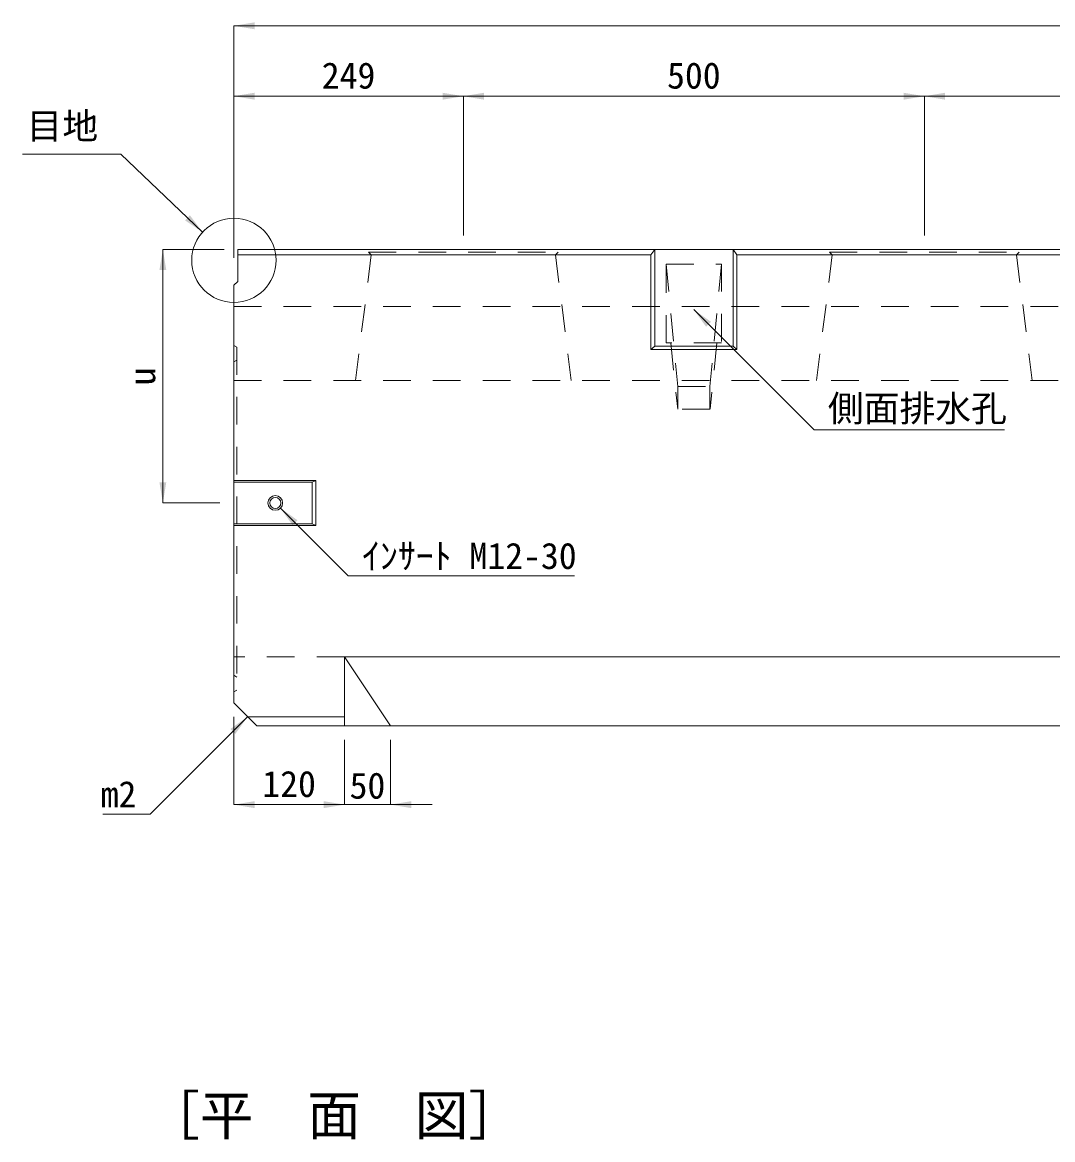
# Model space of a CAD drawing. Units: millimetres at full size. Extents: x 289 to 42849, y -1182 to 27464.
# Drawn here: x 29109 to 30226, y 21340 to 22552 of the extents above; entities that cross this region are included whole.
import ezdxf
from ezdxf.enums import TextEntityAlignment as Align

# ---------------------------------------------------------------- set-up
doc = ezdxf.new("R2010")
doc.units = ezdxf.units.MM
doc.header["$LTSCALE"] = 40
doc.linetypes.add('USER2', pattern=[1.35, 0.75, -0.6])
for name, color, linetype, lineweight in [('0_2', 7, 'Continuous', 20), ('側溝', 7, 'Continuous', 5), ('寸法引出', 7, 'Continuous', 9), ('寸法線', 7, 'Continuous', 9), ('本体', 2, 'Continuous', 9), ('ｲﾝｻｰﾄ', 3, 'USER2', 5)]:
    doc.layers.add(name, color=color, linetype=linetype, lineweight=lineweight)
doc.styles.add('ＭＳ ゴシック', font='')
doc.styles.get('ＭＳ ゴシック').set_extended_font_data('MS Gothic')

# ---------------------------------------------------------------- blocks, each defined once
blk = doc.blocks.new('filled_arrow')
at = {"color": 0, "linetype": 'Continuous', "lineweight": -2}
blk.add_solid([(7.5, 1.25), (0, 0), (7.5, -1.25)], dxfattribs=at)

msp = doc.modelspace()

# ---------------------------------------------------------------- linework, layer by layer
at = {"layer": '側溝', "color": 2, "lineweight": 20}
for p, q in [((29342.83, 22305.82), (31331.82, 22305.82)), ((29342.83, 22305.82), (29342.83, 22270.82)), ((29338.33, 22266.81), (29342.83, 22270.82)), ((29338.33, 22266.81), (29338.33, 21813.68)), ((29363.33, 21788.68), (29338.33, 21813.68)), ((29363.33, 21788.68), (31311.32, 21788.68))]:
    msp.add_line(p, q, dxfattribs=at)
at = {"layer": '側溝'}
for p, q in [((29342.83, 22299.82), (29790.83, 22299.82)), ((29883.83, 22299.82), (30790.83, 22299.82))]:
    msp.add_line(p, q, dxfattribs=at)
at = {"layer": '側溝', "linetype": 'USER2', "lineweight": 9}
for p, q in [((29487.33, 22299.77), (29470.47, 22163.68)), ((29484.51, 22302.83), (29487.33, 22299.77)), ((29484.51, 22302.83), (29690.15, 22302.83)), ((29487.33, 22299.77), (29687.33, 22299.77)), ((29690.15, 22302.83), (29687.33, 22299.77)), ((29687.33, 22299.77), (29704.19, 22163.68)), ((29987.33, 22299.77), (29970.47, 22163.68)), ((29984.51, 22302.83), (29987.33, 22299.77)), ((29984.51, 22302.83), (30190.15, 22302.83)), ((29987.33, 22299.77), (30187.33, 22299.77)), ((30190.15, 22302.83), (30187.33, 22299.77)), ((30187.33, 22299.77), (30204.19, 22163.68)), ((29338.33, 22243.68), (31336.32, 22243.68)), ((29338.33, 22163.68), (31336.32, 22163.68)), ((29458.33, 21863.68), (29338.33, 21863.68))]:
    msp.add_line(p, q, dxfattribs=at)
at = {"layer": '側溝', "linetype": 'USER2'}
for p, q in [((29338.33, 22201.68), (29341.53, 22199.68)), ((29341.53, 22199.68), (29341.53, 21827.68)), ((29338.33, 22183.68), (29341.53, 22185.68)), ((29338.33, 21843.68), (29341.53, 21841.68)), ((29338.33, 21825.68), (29341.53, 21827.68))]:
    msp.add_line(p, q, dxfattribs=at)
at = {"layer": '側溝', "color": 4}
for p, q in [((29338.33, 22055.18), (29427.33, 22055.18)), ((29423.33, 22053.18), (29427.33, 22055.18)), ((29427.33, 22055.18), (29427.33, 22006.18)), ((29338.33, 22053.18), (29423.33, 22053.18)), ((29423.33, 22053.18), (29423.33, 22008.18)), ((29423.33, 22008.18), (29338.33, 22008.18)), ((29427.33, 22006.18), (29338.33, 22006.18)), ((29423.33, 22008.18), (29427.33, 22006.18))]:
    msp.add_line(p, q, dxfattribs=at)
at = {"layer": '側溝', "lineweight": 9}
for p, q in [((29458.33, 21863.68), (31216.32, 21863.68)), ((29458.33, 21863.68), (29458.33, 21788.68)), ((29458.33, 21863.68), (29508.33, 21788.68)), ((29353.33, 21798.68), (29458.33, 21798.68))]:
    msp.add_line(p, q, dxfattribs=at)
at = {"layer": '寸法引出'}
msp.add_circle((29338.47, 22293.97), 45.71, dxfattribs=at)
at = {"layer": '寸法線'}
for p, q in [((29338.33, 22548.42), (31336.32, 22548.42)), ((29338.33, 22296.82), (29338.33, 22548.42)), ((29338.33, 22472.02), (29587.33, 22472.02)), ((29338.33, 22296.82), (29338.33, 22472.02)), ((29587.33, 22472.02), (30087.33, 22472.02)), ((29587.33, 22320.82), (29587.33, 22472.02)), ((29587.33, 22320.82), (29587.33, 22472.02)), ((30087.33, 22472.02), (30587.33, 22472.02)), ((30087.33, 22320.82), (30087.33, 22472.02)), ((30087.33, 22320.82), (30087.33, 22472.02)), ((29261.42, 22305.82), (29261.42, 22030.68)), ((29327.83, 22305.82), (29261.42, 22305.82)), ((29323.33, 22030.68), (29261.42, 22030.68)), ((29338.33, 21798.68), (29338.33, 21703.29)), ((29458.33, 21773.68), (29458.33, 21703.29)), ((29458.33, 21773.68), (29458.33, 21703.29)), ((29508.33, 21773.68), (29508.33, 21703.29)), ((29338.33, 21703.29), (29458.33, 21703.29)), ((29413.33, 21703.29), (29553.33, 21703.29))]:
    msp.add_line(p, q, dxfattribs=at)
for points in [[(29304.46, 22324.5), (29288.17, 22340.03), (29215.72, 22409.07), (29109.03, 22409.07)], [(29837.33, 22240.45), (29967.65, 22110.13), (30174.07, 22110.13)], [(29388.99, 22025.02), (29462.51, 21951.5), (29707.91, 21951.5)], [(29353.33, 21798.68), (29247.68, 21692.91), (29196.44, 21692.91)]]:
    msp.add_lwpolyline(points, dxfattribs=at)
at = {"layer": '本体', "color": 7, "lineweight": 5}
for p, q in [((29790.83, 22299.82), (29794.83, 22305.82)), ((29790.83, 22299.82), (29790.83, 22197.13)), ((29794.83, 22305.82), (29794.83, 22200.82)), ((29879.83, 22305.82), (29794.83, 22305.82)), ((29878.33, 22305.82), (29796.33, 22305.82)), ((29879.83, 22200.82), (29879.83, 22305.82)), ((29883.83, 22299.82), (29879.83, 22305.82)), ((29883.83, 22197.13), (29883.83, 22299.82)), ((29794.83, 22200.82), (29790.83, 22197.13)), ((29879.83, 22200.82), (29794.83, 22200.82)), ((29883.83, 22197.13), (29879.83, 22200.82)), ((29790.83, 22197.13), (29883.83, 22197.13))]:
    msp.add_line(p, q, dxfattribs=at)
at = {"layer": '本体', "color": 7, "linetype": 'USER2'}
for p, q in [((29807.33, 22289.94), (29819.78, 22157.12)), ((29867.33, 22289.94), (29854.83, 22157.12)), ((29812.33, 22204.56), (29819.78, 22132.29)), ((29862.33, 22204.56), (29854.88, 22132.29))]:
    msp.add_line(p, q, dxfattribs=at)
for points in [[(29807.33, 22289.94), (29867.33, 22289.94), (29867.33, 22204.56), (29807.33, 22204.56)], [(29819.83, 22157.12), (29854.83, 22157.12), (29854.83, 22132.29), (29819.83, 22132.29)]]:
    msp.add_lwpolyline(points, close=True, dxfattribs=at)
at = {"layer": 'ｲﾝｻｰﾄ', "linetype": 'Continuous'}
for radius in [8, 6]:
    msp.add_circle((29383.33, 22030.68), radius, dxfattribs=at)

# ---------------------------------------------------------------- block references
at = {"layer": '寸法線', "xscale": 3, "yscale": 3}
for p in [(29338.33, 22548.42), (29338.33, 22472.02), (29587.33, 22472.02), (30087.33, 22472.02), (29338.33, 21703.29), (29508.33, 21703.29)]:
    msp.add_blockref('filled_arrow', p, dxfattribs=at)
for p, rotation in [((29587.33, 22472.02), 180), ((30087.33, 22472.02), 180), ((29304.46, 22324.5), 136.4), ((29261.42, 22305.82), 270), ((29837.33, 22240.45), 315), ((29261.42, 22030.68), 90), ((29388.99, 22025.02), 315), ((29353.33, 21798.68), 225), ((29458.33, 21703.29), 180), ((29458.33, 21703.29), 180)]:
    msp.add_blockref('filled_arrow', p, dxfattribs=dict(at, rotation=rotation))

# ---------------------------------------------------------------- texts
at = {"layer": '0_2', "style": 'ＭＳ ゴシック'}
msp.add_text('［平\u3000面\u3000図］', height=42.72, dxfattribs=at).set_placement((29243.22, 21331.97), align=Align.BOTTOM_LEFT)
at = {"layer": '寸法線', "style": 'ＭＳ ゴシック'}
for s, p in [('249', (29462.83, 22494.52)), ('500', (29837.33, 22494.52)), ('120', (29398.33, 21725.79)), ('50', (29483.33, 21724))]:
    msp.add_text(s, height=28.48, dxfattribs=at).set_placement(p, align=Align.MIDDLE_CENTER)
msp.add_text('目地', height=28.48, dxfattribs=at).set_placement((29113.54, 22416.86), align=Align.BOTTOM_LEFT)
msp.add_text('u', height=28.48, rotation=90, dxfattribs=at).set_placement((29238.92, 22168.25), align=Align.MIDDLE_CENTER)
for s, p in [('側面排水孔', (29982.65, 22147.5)), ('ｲﾝｻｰﾄ M12-30', (29477.51, 21987.5))]:
    msp.add_text(s, height=28.48, dxfattribs=at).set_placement(p, align=Align.TOP_LEFT)
msp.add_text('m2', height=28.48, dxfattribs=at).set_placement((29232.68, 21728.91), align=Align.TOP_RIGHT)

doc.saveas('drawing.dxf')
